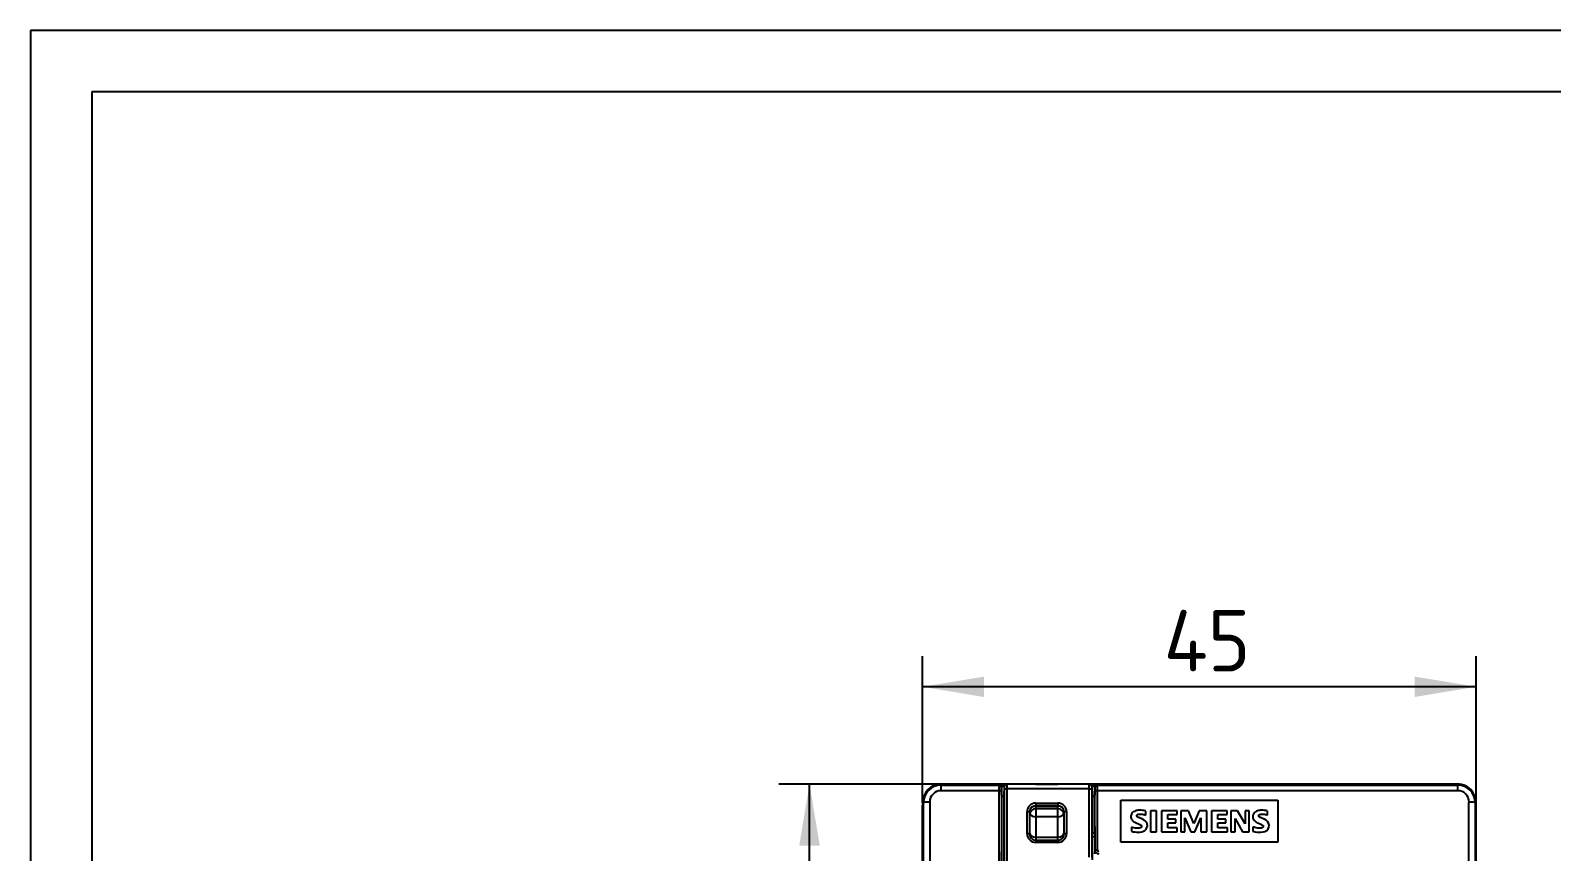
# Model space of a CAD drawing. Header units: millimetres. Extents: x 0 to 420, y 0 to 297.
# Drawn here: x 0 to 123.7, y 230.2 to 297 of the extents above; entities that cross this region are included whole.
import ezdxf
from ezdxf.enums import TextEntityAlignment as Align

# ---------------------------------------------------------------- set-up
doc = ezdxf.new("R2010")
doc.units = ezdxf.units.MM
doc.layers.add('Default', color=7, linetype='Continuous')
doc.layers.add('DV1_0', color=7, linetype='Continuous')
doc.styles.add('SEACAD_Solid_Edge_ISO', font='seiso.ttf')
doc.dimstyles.new('Siemens', dxfattribs={"dimtxt": 5, "dimasz": 5, "dimexe": 2.5, "dimexo": 0, "dimgap": 2.5, "dimtad": 1, "dimtxsty": 'SEACAD_Solid_Edge_ISO', "dimblk1": '_SE_FILLED', "dimblk2": '_SE_FILLED', "dimsah": 1, "dimcen": 2.5, "dimadec": 1, "dimazin": 0, "dimtfac": 1, "dimtdec": 3, "dimtmove": 0, "dimatfit": 3, "dimfxl": 1, "dimtolj": 1, "dimarcsym": 0})

# ---------------------------------------------------------------- blocks, each defined once
blk = doc.blocks.new('SE')
at = {"layer": 'DV1_0', "color": 7, "linetype": 'Continuous'}
for p, q in [((74.24, 235.72), (74.03, 235.72)), ((74.03, 235.72), (74.03, 235.64)), ((74.03, 235.64), (78.74, 235.64)), ((74.03, 235.18), (74.03, 235.64)), ((78.73, 235.18), (74.03, 235.18)), ((115.83, 235.72), (74.24, 235.72)), ((78.74, 235.64), (78.75, 235.65)), ((78.94, 234.81), (78.95, 235.45)), ((78.95, 235.45), (78.94, 235.44)), ((79.15, 235.56), (79.14, 234.74)), ((79.15, 235.65), (79.15, 235.56)), ((79.15, 235.65), (79.25, 235.65)), ((79.19, 235.56), (79.15, 235.56)), ((79.18, 235.3), (79.18, 235.52)), ((79.18, 145.46), (79.18, 235.3)), ((86.08, 235.7), (79.38, 235.7)), ((79.38, 235.7), (79.38, 235.32)), ((86.08, 235.32), (79.38, 235.32)), ((79.38, 235.32), (79.38, 145.46)), ((81.73, 235.71), (83.53, 235.71)), ((81.73, 235.7), (81.73, 235.71)), ((83.53, 235.7), (83.53, 235.71)), ((86.08, 235.32), (86.08, 235.7)), ((86.08, 229.78), (86.08, 235.32)), ((86.22, 235.65), (86.32, 235.65)), ((86.32, 235.56), (86.28, 235.56)), ((86.28, 235.52), (86.28, 235.3)), ((86.28, 235.3), (86.28, 229.76)), ((86.32, 235.65), (86.32, 235.56)), ((86.33, 234.74), (86.32, 235.56)), ((86.53, 235.44), (86.52, 235.45)), ((86.52, 235.45), (86.53, 234.81)), ((86.72, 235.65), (86.73, 235.64)), ((86.73, 235.64), (116.03, 235.64)), ((116.03, 235.18), (86.74, 235.18)), ((91.95, 235.68), (91.95, 235.68)), ((92.05, 235.69), (93.04, 235.71)), ((97.76, 235.67), (92.3, 235.67)), ((93.06, 235.67), (93.04, 235.71)), ((93.29, 235.71), (96.77, 235.71)), ((93.29, 235.67), (93.29, 235.71)), ((96.77, 235.67), (96.77, 235.71)), ((97.02, 235.71), (97, 235.67)), ((97.02, 235.71), (98.01, 235.69)), ((98.11, 235.68), (98.11, 235.68)), ((116.03, 235.72), (115.83, 235.72)), ((116.03, 235.64), (116.03, 235.72)), ((116.03, 235.18), (116.03, 235.64)), ((72.61, 234.22), (72.53, 234.22)), ((72.53, 102.43), (72.53, 234)), ((73.11, 234.26), (73.11, 102.18)), ((79.18, 234.74), (79.14, 234.74)), ((79.14, 234.74), (79.14, 234.74)), ((81.73, 234.18), (83.53, 234.18)), ((81.73, 234.18), (81.73, 233.96)), ((81.73, 233.96), (83.53, 233.96)), ((83.53, 233.96), (81.73, 233.96)), ((81.73, 233.93), (83.53, 233.93)), ((81.73, 233.72), (81.73, 233.93)), ((83.53, 234.18), (83.53, 233.96)), ((83.53, 233.72), (83.53, 233.93)), ((86.33, 234.74), (86.28, 234.74)), ((86.33, 234.74), (86.33, 234.74)), ((88.64, 231), (88.64, 234.41)), ((88.64, 234.41), (101.42, 234.41)), ((101.42, 234.41), (101.42, 231)), ((116.95, 102.18), (116.95, 234.26)), ((117.53, 234.22), (117.45, 234.22)), ((117.53, 102.43), (117.53, 234)), ((81.03, 231.68), (81.03, 233.48)), ((81.23, 233.46), (81.23, 231.66)), ((83.53, 233.72), (81.73, 233.72)), ((83.53, 233.72), (81.73, 233.72)), ((81.73, 233.72), (81.73, 233.05)), ((83.53, 233.05), (81.73, 233.05)), ((81.73, 233.05), (81.73, 231.41)), ((83.53, 233.05), (83.53, 233.72)), ((83.53, 231.41), (83.53, 233.05)), ((84.03, 231.66), (84.03, 233.46)), ((84.23, 233.48), (84.23, 231.68)), ((89.85, 232.59), (90.19, 232.43)), ((90.42, 232.86), (90.12, 232.99)), ((90.67, 233.2), (90.67, 233.53)), ((91.05, 233.55), (91.05, 231.84)), ((91.55, 233.55), (91.05, 233.55)), ((91.55, 231.84), (91.55, 233.55)), ((91.96, 233.55), (91.96, 231.84)), ((93.22, 233.55), (91.96, 233.55)), ((92.46, 233.24), (93.22, 233.24)), ((92.46, 232.86), (92.46, 233.24)), ((93.12, 232.86), (92.46, 232.86)), ((92.46, 232.57), (93.12, 232.57)), ((92.46, 232.16), (92.46, 232.57)), ((93.12, 232.57), (93.12, 232.86)), ((93.22, 233.24), (93.22, 233.55)), ((93.53, 233.55), (93.53, 231.84)), ((94.14, 233.55), (93.53, 233.55)), ((93.85, 232.97), (94.33, 231.84)), ((93.85, 231.84), (93.85, 232.97)), ((94.58, 232.51), (94.14, 233.55)), ((95.02, 233.55), (94.58, 232.51)), ((94.66, 231.84), (95.14, 232.97)), ((95.64, 233.55), (95.02, 233.55)), ((95.14, 232.97), (95.14, 231.84)), ((95.64, 231.84), (95.64, 233.55)), ((96.02, 233.55), (96.02, 231.84)), ((97.28, 233.55), (96.02, 233.55)), ((96.52, 233.24), (97.28, 233.24)), ((96.52, 232.86), (96.52, 233.24)), ((97.19, 232.86), (96.52, 232.86)), ((96.52, 232.57), (97.19, 232.57)), ((96.52, 232.16), (96.52, 232.57)), ((97.19, 232.57), (97.19, 232.86)), ((97.28, 233.24), (97.28, 233.55)), ((97.59, 233.55), (97.59, 231.84)), ((98.14, 233.55), (97.59, 233.55)), ((97.94, 232.93), (98.55, 231.84)), ((97.94, 231.84), (97.94, 232.93)), ((98.76, 232.48), (98.14, 233.55)), ((98.76, 233.55), (98.76, 232.48)), ((99.09, 233.55), (98.76, 233.55)), ((99.09, 231.84), (99.09, 233.55)), ((99.74, 232.59), (100.08, 232.43)), ((100.58, 233.2), (100.58, 233.53)), ((81.23, 231.66), (81.23, 231.62)), ((81.73, 231.41), (83.53, 231.41)), ((81.73, 231.41), (81.73, 231.16)), ((83.53, 231.16), (83.53, 231.41)), ((84.03, 231.62), (84.03, 231.66)), ((86.33, 231.72), (86.33, 231.72)), ((86.54, 231.42), (86.33, 231.42)), ((86.54, 231.72), (86.53, 231.72)), ((86.54, 231.72), (86.54, 230.09)), ((89.5, 232.23), (89.5, 231.88)), ((91.05, 231.84), (91.55, 231.84)), ((91.96, 231.84), (93.22, 231.84)), ((93.22, 232.16), (92.46, 232.16)), ((93.22, 231.84), (93.22, 232.16)), ((93.53, 231.84), (93.85, 231.84)), ((94.33, 231.84), (94.66, 231.84)), ((95.14, 231.84), (95.64, 231.84)), ((96.02, 231.84), (97.31, 231.84)), ((97.31, 232.16), (96.52, 232.16)), ((97.31, 231.84), (97.31, 232.16)), ((97.59, 231.84), (97.94, 231.84)), ((98.55, 231.84), (99.09, 231.84)), ((99.39, 232.23), (99.39, 231.88)), ((81.73, 231.16), (83.53, 231.16)), ((81.73, 231.16), (81.73, 230.98)), ((83.53, 230.98), (81.73, 230.98)), ((83.53, 231.16), (83.53, 230.98)), ((86.54, 230.04), (86.55, 230.33)), ((101.42, 231), (88.64, 231))]:
    blk.add_line(p, q, dxfattribs=at)
for centre, radius, start, end in [((74.07, 234.2), 1.54, 91.5743, 179.2643), ((74.03, 234.21), 1.42, 90.0497, 179.92), ((74.03, 234.26), 0.923, 90.0887, 179.9456), ((45847, 168.21), 45768.31, 179.916163, 180.029558), ((90.28, 235.28), 11.54, 178.2217, 180.4958), ((78.74, 235.44), 0.2, 0.0175, 89.9825), ((78.75, 235.45), 0.2, 0.0175, 89.9825), ((79.37, 235.51), 0.192, 87.4024, 177.3133), ((86.09, 235.51), 0.192, 2.6912, 92.5931), ((86.72, 235.45), 0.2, 90.0175, 179.9825), ((86.73, 235.44), 0.2, 90.0175, 179.9825), ((75.25, 235.28), 11.49, 359.4989, 1.7836), ((92.04, 234.81), 0.875, 89.0285, 95.7992), ((92.21, 240.73), 5.05, 267.0218, 271.0225), ((93.28, 220.57), 15.14, 89.9424, 90.8862), ((96.79, 220.57), 15.13, 89.1137, 90.0577), ((97.85, 240.73), 5.05, 268.9777, 272.9784), ((98.03, 234.81), 0.874, 84.1964, 90.9759), ((116.01, 234.21), 1.52, 0.3432, 89.1867), ((116.03, 234.21), 1.42, 0.083, 89.9472), ((116.03, 234.26), 0.922, 0.0488, 89.9169), ((73.38, 234.19), 0.851, 178.1159, 188.7773), ((81.73, 233.48), 0.7, 90.0061, 180.0083), ((81.73, 233.46), 0.5, 90, 180), ((81.73, 233.23), 0.7, 90.0114, 120.2176), ((83.53, 233.48), 0.7, 359.994, 89.9917), ((83.53, 233.46), 0.5, 0, 90), ((83.53, 233.23), 0.7, 58.9148, 89.9844), ((116.68, 234.19), 0.851, 351.2227, 1.8841), ((81.73, 233.22), 0.5, 90, 180), ((83.53, 233.22), 0.5, 0, 90), ((83.53, 233.22), 0.5, 0, 90), ((90.19, 231.44), 2.15, 77.0946, 90.4428), ((100.07, 231.2), 2.39, 77.773, 89.7644), ((81.73, 231.68), 0.7, 179.994, 269.9917), ((81.73, 231.66), 0.5, 180, 270), ((83.53, 231.68), 0.7, 270.0061, 0.0083), ((83.53, 231.66), 0.5, 270, 360), ((86.38, 228.74), 2.98, 87.0909, 90.9392), ((86.84, 230.34), 0.294, 182.1013, 271.1495), ((86.85, 230.34), 0.105, 177.263, 267.1032)]:
    blk.add_arc(centre, radius, start, end, dxfattribs=at)
for centre, major_axis, ratio, start_param, end_param in [((78.73, 235.16), (0.2, 0), 0.083703, 0.017515, 1.570919), ((79.15, 235.65), (-0.4, 0), 0.020686, 4.706586, 6.262497), ((92.85, 168.22), (0, 799.8), 0.017455, 1.486996, 1.600324), ((78.94, 235.14), (0, 0.3), 0.017455, 0.017453, 1.486996), ((79.38, 235.3), (0.2, 0), 0.084141, 1.570796, 3.141593), ((81.73, 235.7), (-0.7, 0), 0.017455, 4.712389, 5.427645), ((83.53, 235.7), (-0.7, 0), 0.017455, 3.997133, 4.712389), ((86.08, 235.3), (-0.2, 0), 0.084141, 3.141593, 4.712389), ((86.32, 235.65), (-0.4, 0), 0.020686, 3.162281, 4.718192), ((86.53, 235.14), (0, 0.3), 0.017455, 4.79619, 6.265732), ((86.74, 235.16), (-0.2, 0), 0.083703, 4.712266, 6.265671), ((72.63, 168.22), (0, 799.8), 0.017455, -1.493061, -1.486996), ((72.83, 168.22), (0, 800), 0.017451, -1.493061, -1.486995), ((73.11, 234.21), (-0.5, 0), 0.082551, 4.71239, 6.265672), ((86.34, 209.22), (0, 424.81), 0.017455, 1.510521, 1.544093), ((86.54, 209.22), (0, 424.61), 0.017463, 1.510639, 1.544097), ((78.93, 209.22), (0, 424.61), 0.017463, -1.517772, -1.510639), ((79.13, 209.22), (0, 424.81), 0.017455, -1.517805, -1.510521), ((116.95, 234.21), (0.5, 0), 0.082551, 0.017513, 1.570796), ((81.03, 233.46), (-0.2, 0), 0.081847, 3.141593, 4.712389), ((81.73, 233.41), (0.5, 0), 0.707107, 3.367047, 4.712389), ((83.53, 233.41), (0.5, 0), 0.707107, 4.712389, 6.05773), ((84.23, 233.46), (-0.2, 0), 0.081847, 4.712389, 6.283185), ((81.03, 231.66), (-0.2, 0), 0.079596, 3.141593, 4.712389), ((81.73, 231.76), (0.5, 0), 0.707107, 3.141593, 4.712389), ((83.53, 231.76), (0.5, 0), 0.707107, 4.712389, 6.283185), ((84.23, 231.66), (-0.2, 0), 0.079596, 4.712389, 6.283185), ((78.92, 209.22), (0.52, 424.61), 0.017412, -1.522843, -1.51775), ((86.75, 230.33), (-0.2, 0), 0.077657, 4.712283, 6.265679)]:
    blk.add_ellipse(centre, major_axis=major_axis, ratio=ratio, start_param=start_param, end_param=end_param, dxfattribs=at)
for points, knots in [([(79.15, 235.56), (79.14, 235.56), (79.12, 235.56), (79.09, 235.55), (79.06, 235.55), (79.03, 235.54), (79.01, 235.52), (78.98, 235.51), (78.97, 235.49), (78.95, 235.47), (78.95, 235.45), (78.95, 235.45)], [0, 0, 0, 0, 0.072299, 0.149166, 0.232806, 0.324939, 0.426858, 0.552246, 0.700328, 0.823951, 1, 1, 1, 1]), ([(86.52, 235.45), (86.52, 235.45), (86.52, 235.47), (86.51, 235.49), (86.49, 235.51), (86.46, 235.53), (86.43, 235.54), (86.38, 235.56), (86.34, 235.56), (86.32, 235.56)], [0, 0, 0, 0, 0.176188, 0.300046, 0.448207, 0.573856, 0.738068, 0.877439, 1, 1, 1, 1]), ([(72.61, 102.22), (72.61, 107.7), (72.61, 113.2), (72.61, 124.19), (72.61, 129.69), (72.61, 146.2), (72.61, 157.21), (72.61, 173.72), (72.61, 179.23), (72.61, 190.24), (72.61, 195.75), (72.61, 212.25), (72.61, 223.24), (72.61, 234.22)], [0, 0, 0, 0, 0.125, 0.125, 0.25, 0.25, 0.5, 0.5, 0.625, 0.625, 0.75, 0.75, 1, 1, 1, 1]), ([(78.94, 234.81), (78.94, 234.8), (78.95, 234.79), (78.96, 234.78), (78.98, 234.77), (79.01, 234.76), (79.06, 234.75), (79.12, 234.74), (79.14, 234.74)], [0, 0, 0, 0, 0.155995, 0.291573, 0.406727, 0.501468, 0.758814, 1, 1, 1, 1]), ([(86.33, 234.74), (86.34, 234.74), (86.37, 234.74), (86.41, 234.75), (86.44, 234.75), (86.48, 234.76), (86.52, 234.78), (86.53, 234.8), (86.53, 234.81)], [0, 0, 0, 0, 0.119226, 0.242303, 0.369476, 0.500967, 0.710139, 1, 1, 1, 1]), ([(117.45, 234.22), (117.45, 228.73), (117.45, 223.23), (117.45, 212.24), (117.45, 206.74), (117.45, 190.23), (117.45, 179.23), (117.45, 162.71), (117.45, 157.2), (117.45, 146.19), (117.45, 140.68), (117.45, 124.18), (117.45, 113.19), (117.45, 102.22)], [0, 0, 0, 0, 0.125, 0.125, 0.25, 0.25, 0.5, 0.5, 0.625, 0.625, 0.75, 0.75, 1, 1, 1, 1]), ([(90.17, 233.59), (90.06, 233.59), (89.95, 233.57), (89.84, 233.54), (89.78, 233.52), (89.72, 233.49), (89.66, 233.45), (89.62, 233.42), (89.58, 233.39), (89.55, 233.34), (89.52, 233.3), (89.49, 233.25), (89.48, 233.2), (89.47, 233.16), (89.46, 233.11), (89.46, 233.06), (89.46, 233.01), (89.47, 232.97), (89.49, 232.92), (89.5, 232.88), (89.53, 232.84), (89.56, 232.8), (89.6, 232.75), (89.65, 232.7), (89.71, 232.66), (89.75, 232.64), (89.8, 232.61), (89.85, 232.59)], [0, 0, 0, 0, 0.205713, 0.205713, 0.205713, 0.325939, 0.325939, 0.325939, 0.42306, 0.42306, 0.42306, 0.521138, 0.521138, 0.521138, 0.607635, 0.607635, 0.607635, 0.693946, 0.693946, 0.693946, 0.780208, 0.780208, 0.780208, 0.904413, 0.904413, 0.904413, 1, 1, 1, 1]), ([(89.5, 231.88), (89.69, 231.84), (89.87, 231.8), (90.25, 231.8), (90.45, 231.84), (90.75, 232.07), (90.83, 232.27), (90.76, 232.64), (90.6, 232.78), (90.42, 232.86)], [0, 0, 0, 0, 0.25, 0.25, 0.5, 0.5, 0.75, 0.75, 1, 1, 1, 1]), ([(90.12, 232.99), (90.08, 233.01), (90.05, 233.02), (90.02, 233.04), (90.01, 233.05), (89.99, 233.05), (89.98, 233.06), (89.97, 233.07), (89.97, 233.08), (89.96, 233.09), (89.95, 233.1), (89.95, 233.11), (89.95, 233.12), (89.94, 233.14), (89.94, 233.15), (89.95, 233.17), (89.95, 233.18), (89.95, 233.19), (89.96, 233.2), (89.96, 233.21), (89.97, 233.21), (89.98, 233.22), (89.99, 233.23), (90, 233.24), (90.01, 233.25), (90.04, 233.26), (90.07, 233.27), (90.1, 233.27), (90.2, 233.29), (90.31, 233.28), (90.42, 233.27), (90.51, 233.25), (90.59, 233.23), (90.67, 233.2)], [0, 0, 0, 0, 0.096904, 0.096904, 0.096904, 0.143138, 0.143138, 0.143138, 0.176712, 0.176712, 0.176712, 0.210487, 0.210487, 0.210487, 0.250438, 0.250438, 0.250438, 0.281421, 0.281421, 0.281421, 0.312414, 0.312414, 0.312414, 0.355849, 0.355849, 0.355849, 0.437382, 0.437382, 0.437382, 0.75282, 0.75282, 0.75282, 1, 1, 1, 1]), ([(100.08, 233.59), (99.97, 233.59), (99.86, 233.57), (99.76, 233.54), (99.69, 233.52), (99.63, 233.5), (99.58, 233.46), (99.54, 233.43), (99.5, 233.39), (99.47, 233.35), (99.43, 233.31), (99.41, 233.26), (99.39, 233.21), (99.38, 233.15), (99.37, 233.09), (99.38, 233.03), (99.38, 232.98), (99.39, 232.93), (99.41, 232.89), (99.43, 232.84), (99.46, 232.8), (99.49, 232.76), (99.54, 232.71), (99.6, 232.67), (99.66, 232.63), (99.68, 232.62), (99.71, 232.6), (99.74, 232.59)], [0, 0, 0, 0, 0.204453, 0.204453, 0.204453, 0.322183, 0.322183, 0.322183, 0.420386, 0.420386, 0.420386, 0.519461, 0.519461, 0.519461, 0.628831, 0.628831, 0.628831, 0.719927, 0.719927, 0.719927, 0.810963, 0.810963, 0.810963, 0.942233, 0.942233, 0.942233, 1, 1, 1, 1]), ([(99.39, 231.88), (99.61, 231.84), (99.82, 231.79), (100.26, 231.82), (100.49, 231.89), (100.74, 232.25), (100.72, 232.51), (100.43, 232.84), (100.21, 232.91), (100.01, 232.99)], [0, 0, 0, 0, 0.25, 0.25, 0.5, 0.5, 0.75, 0.75, 1, 1, 1, 1]), ([(100.01, 232.99), (99.98, 233.01), (99.95, 233.02), (99.92, 233.04), (99.91, 233.06), (99.89, 233.07), (99.88, 233.08), (99.87, 233.09), (99.87, 233.1), (99.86, 233.11), (99.86, 233.12), (99.85, 233.13), (99.85, 233.14), (99.85, 233.16), (99.85, 233.17), (99.86, 233.18), (99.86, 233.19), (99.87, 233.2), (99.87, 233.21), (99.88, 233.22), (99.89, 233.22), (99.9, 233.23), (99.91, 233.24), (99.93, 233.25), (99.95, 233.26), (99.99, 233.27), (100.04, 233.28), (100.09, 233.28), (100.24, 233.28), (100.39, 233.27), (100.52, 233.22), (100.54, 233.22), (100.56, 233.21), (100.58, 233.2)], [0, 0, 0, 0, 0.098206, 0.098206, 0.098206, 0.14875, 0.14875, 0.14875, 0.18706, 0.18706, 0.18706, 0.218013, 0.218013, 0.218013, 0.248693, 0.248693, 0.248693, 0.284027, 0.284027, 0.284027, 0.31457, 0.31457, 0.31457, 0.368267, 0.368267, 0.368267, 0.513674, 0.513674, 0.513674, 0.943268, 0.943268, 0.943268, 1, 1, 1, 1]), ([(90.19, 232.43), (90.22, 232.42), (90.25, 232.41), (90.27, 232.4), (90.28, 232.39), (90.29, 232.37), (90.3, 232.36), (90.31, 232.35), (90.32, 232.33), (90.32, 232.31), (90.33, 232.3), (90.33, 232.29), (90.33, 232.27), (90.33, 232.26), (90.32, 232.24), (90.32, 232.23), (90.31, 232.22), (90.31, 232.21), (90.3, 232.2), (90.28, 232.19), (90.27, 232.18), (90.26, 232.17), (90.23, 232.16), (90.2, 232.15), (90.17, 232.14), (90.09, 232.12), (90, 232.12), (89.92, 232.13), (89.78, 232.15), (89.64, 232.19), (89.5, 232.23)], [0, 0, 0, 0, 0.074859, 0.074859, 0.074859, 0.118688, 0.118688, 0.118688, 0.163118, 0.163118, 0.163118, 0.201652, 0.201652, 0.201652, 0.237019, 0.237019, 0.237019, 0.272579, 0.272579, 0.272579, 0.315959, 0.315959, 0.315959, 0.392131, 0.392131, 0.392131, 0.623182, 0.623182, 0.623182, 1, 1, 1, 1]), ([(100.08, 232.43), (100.11, 232.42), (100.13, 232.41), (100.15, 232.39), (100.16, 232.38), (100.18, 232.38), (100.19, 232.36), (100.2, 232.36), (100.2, 232.35), (100.21, 232.34), (100.21, 232.33), (100.22, 232.32), (100.22, 232.3), (100.22, 232.28), (100.22, 232.26), (100.21, 232.25), (100.21, 232.23), (100.21, 232.22), (100.2, 232.21), (100.19, 232.2), (100.18, 232.19), (100.17, 232.18), (100.16, 232.17), (100.14, 232.16), (100.12, 232.15), (100.07, 232.14), (100.02, 232.13), (99.97, 232.13), (99.83, 232.12), (99.69, 232.15), (99.55, 232.19), (99.5, 232.2), (99.45, 232.21), (99.39, 232.23)], [0, 0, 0, 0, 0.066844, 0.066844, 0.066844, 0.112254, 0.112254, 0.112254, 0.13843, 0.13843, 0.13843, 0.171024, 0.171024, 0.171024, 0.222843, 0.222843, 0.222843, 0.256956, 0.256956, 0.256956, 0.290957, 0.290957, 0.290957, 0.343934, 0.343934, 0.343934, 0.47405, 0.47405, 0.47405, 0.855731, 0.855731, 0.855731, 1, 1, 1, 1])]:
    blk.add_open_spline(points, degree=3, knots=knots, dxfattribs=at)
for points in [[(72.54, 234.06), (72.53, 190.26), (72.53, 146.18), (72.54, 102.37)], [(117.52, 102.37), (117.53, 146.18), (117.53, 190.25), (117.52, 234.06)]]:
    blk.add_open_spline(points, degree=3, dxfattribs=at)
blk = doc.blocks.new('DMBLK1')
at = {"layer": 'Default', "linetype": 'Continuous'}
for points in [[(77.53, 244.46), (72.53, 243.63), (77.53, 242.8)], [(112.53, 244.46), (112.53, 242.8), (117.53, 243.63)]]:
    blk.add_hatch(color=7, dxfattribs=at).paths.add_polyline_path(points)
at = {"layer": 'Default', "color": 7, "linetype": 'Continuous'}
for p, q in [((72.53, 234.22), (72.53, 246.13)), ((117.53, 234.22), (117.53, 246.13)), ((117.53, 243.63), (72.53, 243.63))]:
    blk.add_line(p, q, dxfattribs=at)
at = {"layer": 'Default', "color": 7, "linetype": 'Continuous', "style": 'SEACAD_Solid_Edge_ISO'}
blk.add_text('45', height=5, dxfattribs=at).set_placement((92.13, 249.88), align=Align.TOP_LEFT)
blk = doc.blocks.new('_SE_FILLED')
at = {"color": 0}
blk.add_line((0, 0), (-1, 0), dxfattribs=at)
blk.add_solid([(0, 0), (-1, -0.1665), (-1, 0.1665), (0, 0)], dxfattribs=at)
blk = doc.blocks.new('DMBLK2')
at = {"layer": 'Default', "linetype": 'Continuous'}
for points in [[(62.5, 230.72), (64.17, 230.72), (63.34, 235.72)], [(62.5, 105.72), (63.34, 100.72), (64.17, 105.72)]]:
    blk.add_hatch(color=7, dxfattribs=at).paths.add_polyline_path(points)
at = {"layer": 'Default', "color": 7, "linetype": 'Continuous'}
for p, q in [((74.24, 235.72), (60.84, 235.72)), ((63.34, 100.72), (63.34, 235.72)), ((74.24, 100.72), (60.84, 100.72))]:
    blk.add_line(p, q, dxfattribs=at)
at = {"layer": 'Default', "color": 7, "linetype": 'Continuous', "style": 'SEACAD_Solid_Edge_ISO'}
blk.add_text('135', height=5, rotation=90, dxfattribs=at).set_placement((57.09, 164.47), align=Align.TOP_LEFT)

msp = doc.modelspace()

# ---------------------------------------------------------------- linework, layer by layer
at = {"color": 7, "linetype": 'Continuous'}
for p, q in [((0, 297), (0, 0)), ((420, 297), (0, 297)), ((5, 292), (5, 5)), ((415, 292), (5, 292))]:
    msp.add_line(p, q, dxfattribs=at)

# ---------------------------------------------------------------- block references
at = {"layer": 'Default'}
msp.add_blockref('SE', (0, 0), dxfattribs=at)

# ---------------------------------------------------------------- dimensions: what is measured, and where the dimension line sits
at = {"layer": 'Default', "color": 7, "linetype": 'Continuous'}
for base, p1, p2, angle, picture, middle in [((117.532, 243.631), (117.532, 234.216), (72.532, 234.216), 180, 'DMBLK1', (95.032, 243.631)), ((63.338, 100.715), (74.238, 100.715), (74.238, 235.716), 90, 'DMBLK2', (63.338, 168.216))]:
    dim = msp.add_linear_dim(base=base, p1=p1, p2=p2, angle=angle, text='\\A1;<>', dimstyle='Siemens', dxfattribs=at)
    dim.commit()
    dim.dimension.update_dxf_attribs({"geometry": picture, "text_midpoint": middle, "dimtype": 161})

doc.saveas('drawing.dxf')
